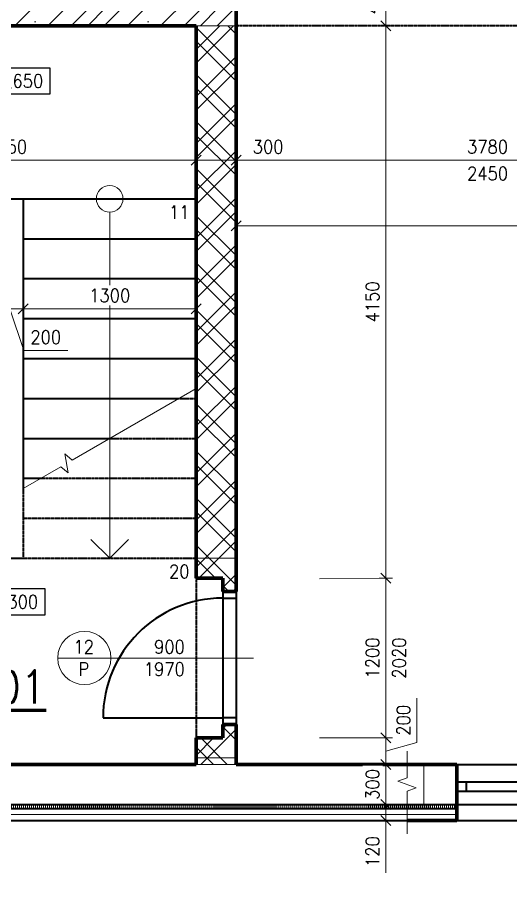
# Model space of a CAD drawing. Header units: millimetres. Extents: x 5932 to 41776, y 4339 to 21815.
# Drawn here: x 9524 to 13231, y 8905 to 15442 of the extents above; entities that cross this region are included whole.
import ezdxf

# ---------------------------------------------------------------- set-up
doc = ezdxf.new("R2010")
doc.units = ezdxf.units.MM
doc.header["$MEASUREMENT"] = 0
for name, pattern in [('ACAD_ISO02W100', [15, 12, -3]), ('ACAD_ISO03W100', [30, 12, -18]), ('ACAD_ISO10W100', [18, 12, -3, 0, -3]), ('ACAD_ISO12W100', [21, 12, -3, 0, -3, 0, -3])]:
    doc.linetypes.add(name, pattern=pattern)
for name, color, linetype, lineweight in [('0.18', 51, 'Continuous', 18), ('0.25', 255, 'Continuous', 25), ('0.35', 6, 'Continuous', 35), ('0.6', 10, 'Continuous', 60), ('0.7', 30, 'Continuous', 70), ('Hydroizolácia', 50, 'ACAD_ISO03W100', 50)]:
    doc.layers.add(name, color=color, linetype=linetype, lineweight=lineweight)
doc.styles.add('MyTextStyle', font='romans.shx', dxfattribs={"width": 0.9})
doc.linetypes.add('TEPELNAIZOLACIA', pattern='A,0.004,[1,tepelnaizolacia,S=1,R=360,X=0,Y=0],-400', length=400.004)
doc.dimstyles.new('Standard SK ext', dxfattribs={"dimtxt": 100, "dimasz": 75, "dimexe": 50, "dimexo": 0, "dimgap": 50, "dimtad": 1, "dimdec": 0, "dimrnd": 5, "dimzin": 0, "dimdsep": 46, "dimtxsty": 'MyTextStyle', "dimblk": 'OBLIQUE', "dimcen": 0, "dimclrd": 51, "dimclre": 51, "dimadec": 0, "dimazin": 0, "dimtfac": 1, "dimtdec": 0, "dimtofl": 0, "dimtmove": 0, "dimatfit": 2, "dimfxl": 500, "dimfxlon": 1, "dimtolj": 1, "dimtzin": 0, "dimlwd": 18, "dimlwe": 18, "dimarcsym": 0})
doc.dimstyles.new('Standard SK int', dxfattribs={"dimtxt": 100, "dimasz": 75, "dimexe": 50, "dimexo": 0, "dimgap": 50, "dimtad": 1, "dimdec": 0, "dimrnd": 5, "dimzin": 0, "dimtxsty": 'MyTextStyle', "dimblk": 'OBLIQUE', "dimcen": 0, "dimclrd": 51, "dimclre": 51, "dimadec": 0, "dimazin": 1, "dimtm": 1e-09, "dimtfac": 1, "dimtdec": 0, "dimtofl": 0, "dimtmove": 0, "dimatfit": 2, "dimfxl": 50, "dimfxlon": 1, "dimtfill": 1, "dimtfillclr": 250, "dimtolj": 1, "dimtzin": 0, "dimlwd": 18, "dimlwe": 18, "dimarcsym": 0})

# ---------------------------------------------------------------- blocks, each defined once
blk = doc.blocks.new('_Oblique')
at = {"color": 0, "linetype": 'ByBlock', "lineweight": -2}
blk.add_line((-0.5, -0.5), (0.5, 0.5), dxfattribs=at)
blk = doc.blocks.new('*D28')
at = {"layer": '0.25', "color": 51, "linetype": 'Continuous', "lineweight": 18, "transparency": 16777216}
for p, q in [((8017.8, 14419.1), (8017.8, 14319.1)), ((10867.8, 14419.1), (10867.8, 14319.1)), ((8017.8, 14369.1), (10867.8, 14369.1))]:
    blk.add_line(p, q, dxfattribs=at)
at = {"layer": 'Defpoints', "color": 0, "transparency": 16777216}
for p in [(8017.8, 15379.1), (10867.8, 15379.1), (10867.8, 14369.1)]:
    blk.add_point(p, dxfattribs=at)
at = {"layer": '0.25', "color": 51, "lineweight": 18, "transparency": 16777216, "xscale": 75, "yscale": 75, "zscale": 75, "rotation": 180}
blk.add_blockref('_Oblique', (8017.8, 14369.1), dxfattribs=at)
at = {"layer": '0.25', "color": 51, "lineweight": 18, "transparency": 16777216, "xscale": 75, "yscale": 75, "zscale": 75}
blk.add_blockref('_Oblique', (10867.8, 14369.1), dxfattribs=at)
at = {"layer": '0.25', "color": 0, "transparency": 16777216, "insert": (9442.8, 14469.1), "char_height": 100, "attachment_point": 5, "style": 'MyTextStyle', "bg_fill": 3, "box_fill_scale": 1.25, "bg_fill_color": 256, "bg_fill_true_color": 13158600, "bg_fill_transparency": 0}
blk.add_mtext('\\A1;2850', dxfattribs=at)
blk = doc.blocks.new('*D30')
at = {"layer": '0.25', "color": 51, "linetype": 'Continuous', "lineweight": 18, "transparency": 16777216}
for p, q in [((9367.8, 13303.4), (9367.8, 13203.4)), ((9567.8, 13303.4), (9567.8, 13203.4)), ((9367.8, 13253.4), (9567.8, 13253.4)), ((9467.8, 13253.4), (9571.4, 12940.2)), ((9571.4, 12940.2), (9902.9, 12940.2))]:
    blk.add_line(p, q, dxfattribs=at)
at = {"layer": 'Defpoints', "color": 0, "transparency": 16777216}
for p in [(9367.8, 14079.1), (9567.8, 14079.1), (9567.8, 13253.4)]:
    blk.add_point(p, dxfattribs=at)
at = {"layer": '0.25', "color": 51, "lineweight": 18, "transparency": 16777216, "xscale": 75, "yscale": 75, "zscale": 75, "rotation": 180}
blk.add_blockref('_Oblique', (9367.8, 13253.4), dxfattribs=at)
at = {"layer": '0.25', "color": 51, "lineweight": 18, "transparency": 16777216, "xscale": 75, "yscale": 75, "zscale": 75}
blk.add_blockref('_Oblique', (9567.8, 13253.4), dxfattribs=at)
at = {"layer": '0.25', "color": 0, "transparency": 16777216, "insert": (9737.1, 13040.2), "char_height": 100, "attachment_point": 5, "style": 'MyTextStyle', "bg_fill": 3, "box_fill_scale": 1.25, "bg_fill_color": 256, "bg_fill_true_color": 13158600, "bg_fill_transparency": 0}
blk.add_mtext('\\A1;200', dxfattribs=at)
blk = doc.blocks.new('*D31')
at = {"layer": '0.25', "color": 51, "linetype": 'Continuous', "lineweight": 18, "transparency": 16777216}
for p, q in [((9567.8, 13303.4), (9567.8, 13203.4)), ((10867.8, 13303.4), (10867.8, 13203.4)), ((9567.8, 13253.4), (10867.8, 13253.4))]:
    blk.add_line(p, q, dxfattribs=at)
at = {"layer": 'Defpoints', "color": 0, "transparency": 16777216}
for p in [(9567.8, 14079.1), (10867.8, 14079.1), (10867.8, 13253.4)]:
    blk.add_point(p, dxfattribs=at)
at = {"layer": '0.25', "color": 51, "lineweight": 18, "transparency": 16777216, "xscale": 75, "yscale": 75, "zscale": 75, "rotation": 180}
blk.add_blockref('_Oblique', (9567.8, 13253.4), dxfattribs=at)
at = {"layer": '0.25', "color": 51, "lineweight": 18, "transparency": 16777216, "xscale": 75, "yscale": 75, "zscale": 75}
blk.add_blockref('_Oblique', (10867.8, 13253.4), dxfattribs=at)
at = {"layer": '0.25', "color": 0, "transparency": 16777216, "insert": (10217.8, 13353.4), "char_height": 100, "attachment_point": 5, "style": 'MyTextStyle', "bg_fill": 3, "box_fill_scale": 1.25, "bg_fill_color": 256, "bg_fill_true_color": 13158600, "bg_fill_transparency": 0}
blk.add_mtext('\\A1;1300', dxfattribs=at)
blk = doc.blocks.new('*D54')
at = {"layer": '0.25', "color": 51, "linetype": 'Continuous', "lineweight": 18, "transparency": 16777216}
for p, q in [((10867.8, 14319.1), (10867.8, 14419.1)), ((11167.8, 14319.1), (11167.8, 14419.1)), ((10867.8, 14369.1), (11167.8, 14369.1)), ((11167.8, 14369.1), (11574.2, 14369.1))]:
    blk.add_line(p, q, dxfattribs=at)
at = {"layer": 'Defpoints', "color": 0, "linetype": 'Continuous', "transparency": 16777216}
for p in [(11167.8, 14369.1), (10867.8, 9829.1), (11167.8, 9829.1)]:
    blk.add_point(p, dxfattribs=at)
at = {"layer": '0.25', "color": 51, "linetype": 'Continuous', "lineweight": 18, "transparency": 16777216, "xscale": 75, "yscale": 75, "zscale": 75, "rotation": 180}
blk.add_blockref('_Oblique', (10867.8, 14369.1), dxfattribs=at)
at = {"layer": '0.25', "color": 51, "linetype": 'Continuous', "lineweight": 18, "transparency": 16777216, "xscale": 75, "yscale": 75, "zscale": 75}
blk.add_blockref('_Oblique', (11167.8, 14369.1), dxfattribs=at)
at = {"layer": '0.25', "color": 0, "linetype": 'Continuous', "transparency": 16777216, "insert": (11408.5, 14469.1), "char_height": 100, "attachment_point": 5, "style": 'MyTextStyle', "bg_fill": 3, "box_fill_scale": 1.25, "bg_fill_color": 256, "bg_fill_true_color": 13158600, "bg_fill_transparency": 0}
blk.add_mtext('\\A1;300', dxfattribs=at)
blk = doc.blocks.new('*D60')
at = {"layer": '0.25', "color": 51, "linetype": 'Continuous', "lineweight": 18, "transparency": 16777216}
for p, q in [((12525.2, 9995.5), (12525.2, 10326.9)), ((12243.6, 10029.1), (12343.6, 10029.1)), ((12293.6, 10029.1), (12293.6, 9829.1)), ((12293.6, 9929.1), (12525.2, 9995.5)), ((12243.6, 9829.1), (12343.6, 9829.1))]:
    blk.add_line(p, q, dxfattribs=at)
at = {"layer": 'Defpoints', "color": 0, "linetype": 'Continuous', "transparency": 16777216}
for p in [(10867.8, 10029.1), (11167.8, 9829.1), (12293.6, 9829.1)]:
    blk.add_point(p, dxfattribs=at)
at = {"layer": '0.25', "color": 51, "linetype": 'Continuous', "lineweight": 18, "transparency": 16777216, "xscale": 75, "yscale": 75, "zscale": 75, "rotation": 270}
blk.add_blockref('_Oblique', (12293.6, 9829.1), dxfattribs=at)
at = {"layer": '0.25', "color": 0, "linetype": 'Continuous', "transparency": 16777216, "insert": (12425.2, 10161.2), "char_height": 100, "attachment_point": 5, "rotation": 90, "style": 'MyTextStyle', "bg_fill": 3, "box_fill_scale": 1.25, "bg_fill_color": 256, "bg_fill_true_color": 13158600, "bg_fill_transparency": 0}
blk.add_mtext('\\A1;200', dxfattribs=at)
at = {"layer": '0.25', "color": 51, "linetype": 'Continuous', "lineweight": 18, "transparency": 16777216, "xscale": 75, "yscale": 75, "zscale": 75, "rotation": 90}
blk.add_blockref('_Oblique', (12293.6, 10029.1), dxfattribs=at)
blk = doc.blocks.new('*D61')
at = {"layer": '0.25', "color": 51, "linetype": 'Continuous', "lineweight": 18, "transparency": 16777216}
for p, q in [((12243.6, 9829.1), (12343.6, 9829.1)), ((12293.6, 9829.1), (12293.6, 9529.1)), ((12343.6, 9529.1), (12243.6, 9529.1))]:
    blk.add_line(p, q, dxfattribs=at)
at = {"layer": 'Defpoints', "color": 0, "linetype": 'Continuous', "transparency": 16777216}
for p in [(11167.8, 9829.1), (12827.8, 9529.1)]:
    blk.add_point(p, dxfattribs=at)
at = {"layer": '0.25', "color": 0, "linetype": 'Continuous', "transparency": 16777216, "insert": (12193.6, 9679.1), "char_height": 100, "attachment_point": 5, "rotation": 90, "style": 'MyTextStyle', "bg_fill": 3, "box_fill_scale": 1.25, "bg_fill_color": 256, "bg_fill_true_color": 13158600, "bg_fill_transparency": 0}
blk.add_mtext('\\A1;300', dxfattribs=at)
at = {"layer": 'Defpoints', "color": 0, "linetype": 'Continuous', "transparency": 16777216}
blk.add_point((12293.6, 9529.1), dxfattribs=at)
at = {"layer": '0.25', "color": 51, "linetype": 'Continuous', "lineweight": 18, "transparency": 16777216, "xscale": 75, "yscale": 75, "zscale": 75}
for p, rotation in [((12293.6, 9829.1), 90), ((12293.6, 9529.1), 270)]:
    blk.add_blockref('_Oblique', p, dxfattribs=dict(at, rotation=rotation))
blk = doc.blocks.new('*D62')
at = {"layer": '0.25', "color": 51, "linetype": 'Continuous', "lineweight": 18, "transparency": 16777216}
for p, q in [((12343.6, 9529.1), (12243.6, 9529.1)), ((12293.6, 9529.1), (12293.6, 9409.1)), ((12343.6, 9409.1), (12243.6, 9409.1)), ((12293.6, 9409.1), (12293.6, 9015.5))]:
    blk.add_line(p, q, dxfattribs=at)
at = {"layer": 'Defpoints', "color": 0, "linetype": 'Continuous', "transparency": 16777216}
for p in [(12827.8, 9529.1), (12293.6, 9409.1), (12452.8, 9409.1)]:
    blk.add_point(p, dxfattribs=at)
at = {"layer": '0.25', "color": 51, "linetype": 'Continuous', "lineweight": 18, "transparency": 16777216, "xscale": 75, "yscale": 75, "zscale": 75}
for p, rotation in [((12293.6, 9529.1), 90), ((12293.6, 9409.1), 270)]:
    blk.add_blockref('_Oblique', p, dxfattribs=dict(at, rotation=rotation))
at = {"layer": '0.25', "color": 0, "linetype": 'Continuous', "transparency": 16777216, "insert": (12193.6, 9174.8), "char_height": 100, "attachment_point": 5, "rotation": 90, "style": 'MyTextStyle', "bg_fill": 3, "box_fill_scale": 1.25, "bg_fill_color": 256, "bg_fill_true_color": 13158600, "bg_fill_transparency": 0}
blk.add_mtext('\\A1;120', dxfattribs=at)
blk = doc.blocks.new('*D65')
at = {"layer": '0.25', "color": 51, "linetype": 'Continuous', "lineweight": 18, "transparency": 16777216}
for p, q in [((12293.6, 15779.1), (12343.6, 15779.1)), ((12293.6, 15779.1), (12293.6, 15379.1)), ((12243.6, 15379.1), (12343.6, 15379.1))]:
    blk.add_line(p, q, dxfattribs=at)
at = {"layer": 'Defpoints', "color": 0, "linetype": 'Continuous', "transparency": 16777216}
for p in [(12293.6, 15779.1), (11167.8, 15379.1), (12293.6, 15379.1)]:
    blk.add_point(p, dxfattribs=at)
at = {"layer": '0.25', "color": 51, "linetype": 'Continuous', "lineweight": 18, "transparency": 16777216, "xscale": 75, "yscale": 75, "zscale": 75}
for p, rotation in [((12293.6, 15779.1), 90), ((12293.6, 15379.1), 270)]:
    blk.add_blockref('_Oblique', p, dxfattribs=dict(at, rotation=rotation))
at = {"layer": '0.25', "color": 0, "linetype": 'Continuous', "transparency": 16777216, "insert": (12193.6, 15579.1), "char_height": 100, "attachment_point": 5, "rotation": 90, "style": 'MyTextStyle', "bg_fill": 3, "box_fill_scale": 1.25, "bg_fill_color": 256, "bg_fill_true_color": 13158600, "bg_fill_transparency": 0}
blk.add_mtext('\\A1;400', dxfattribs=at)
blk = doc.blocks.new('*D66')
at = {"layer": '0.25', "color": 51, "linetype": 'Continuous', "lineweight": 18, "transparency": 16777216}
for p, q in [((12243.6, 15379.1), (12343.6, 15379.1)), ((12293.6, 15379.1), (12293.6, 11229.1)), ((12243.6, 11229.1), (12343.6, 11229.1))]:
    blk.add_line(p, q, dxfattribs=at)
at = {"layer": 'Defpoints', "color": 0, "linetype": 'Continuous', "transparency": 16777216}
for p in [(11167.8, 15379.1), (10867.8, 11229.1), (12293.6, 11229.1)]:
    blk.add_point(p, dxfattribs=at)
at = {"layer": '0.25', "color": 51, "linetype": 'Continuous', "lineweight": 18, "transparency": 16777216, "xscale": 75, "yscale": 75, "zscale": 75}
for p, rotation in [((12293.6, 15379.1), 90), ((12293.6, 11229.1), 270)]:
    blk.add_blockref('_Oblique', p, dxfattribs=dict(at, rotation=rotation))
at = {"layer": '0.25', "color": 0, "linetype": 'Continuous', "transparency": 16777216, "insert": (12193.6, 13304.1), "char_height": 100, "attachment_point": 5, "rotation": 90, "style": 'MyTextStyle', "bg_fill": 3, "box_fill_scale": 1.25, "bg_fill_color": 256, "bg_fill_true_color": 13158600, "bg_fill_transparency": 0}
blk.add_mtext('\\A1;4150', dxfattribs=at)
blk = doc.blocks.new('*D67')
at = {"layer": '0.25', "color": 51, "linetype": 'Continuous', "lineweight": 18, "transparency": 16777216}
for p, q in [((12243.6, 11229.1), (12343.6, 11229.1)), ((12293.6, 11229.1), (12293.6, 10029.1)), ((12243.6, 10029.1), (12343.6, 10029.1))]:
    blk.add_line(p, q, dxfattribs=at)
at = {"layer": 'Defpoints', "color": 0, "linetype": 'Continuous', "transparency": 16777216}
for p in [(10867.8, 11229.1), (10867.8, 10029.1), (12293.6, 10029.1)]:
    blk.add_point(p, dxfattribs=at)
at = {"layer": '0.25', "color": 51, "linetype": 'Continuous', "lineweight": 18, "transparency": 16777216, "xscale": 75, "yscale": 75, "zscale": 75}
for p, rotation in [((12293.6, 11229.1), 90), ((12293.6, 10029.1), 270)]:
    blk.add_blockref('_Oblique', p, dxfattribs=dict(at, rotation=rotation))
at = {"layer": '0.25', "color": 0, "linetype": 'Continuous', "transparency": 16777216, "char_height": 100, "attachment_point": 5, "rotation": 90, "style": 'MyTextStyle', "bg_fill": 3, "box_fill_scale": 1.25, "bg_fill_color": 256, "bg_fill_true_color": 13158600, "bg_fill_transparency": 0}
for s, insert in [('\\A1;1200', (12193.6, 10629.1)), ('\\A1;2020', (12393.6, 10629.1))]:
    blk.add_mtext(s, dxfattribs=dict(at, insert=insert))
blk = doc.blocks.new('*D71')
at = {"layer": '0.25', "color": 51, "linetype": 'Continuous', "lineweight": 18, "transparency": 16777216}
for p, q in [((11167.8, 14319.1), (11167.8, 14419.1)), ((14947.8, 14419.1), (14947.8, 14319.1)), ((14947.8, 14369.1), (11167.8, 14369.1))]:
    blk.add_line(p, q, dxfattribs=at)
at = {"layer": 'Defpoints', "color": 0, "linetype": 'Continuous', "transparency": 16777216}
for p in [(14947.8, 15379.1), (11167.8, 14369.1), (11167.8, 9829.1)]:
    blk.add_point(p, dxfattribs=at)
at = {"layer": '0.25', "color": 51, "linetype": 'Continuous', "lineweight": 18, "transparency": 16777216, "xscale": 75, "yscale": 75, "zscale": 75, "rotation": 180}
blk.add_blockref('_Oblique', (11167.8, 14369.1), dxfattribs=at)
at = {"layer": '0.25', "color": 51, "linetype": 'Continuous', "lineweight": 18, "transparency": 16777216, "xscale": 75, "yscale": 75, "zscale": 75}
blk.add_blockref('_Oblique', (14947.8, 14369.1), dxfattribs=at)
at = {"layer": '0.25', "color": 0, "linetype": 'Continuous', "transparency": 16777216, "char_height": 100, "attachment_point": 5, "style": 'MyTextStyle', "bg_fill": 3, "box_fill_scale": 1.25, "bg_fill_color": 256, "bg_fill_true_color": 13158600, "bg_fill_transparency": 0}
for s, insert in [('\\A1;3780', (13057.8, 14469.1)), ('\\A1;2450', (13057.8, 14269.1))]:
    blk.add_mtext(s, dxfattribs=dict(at, insert=insert))
blk = doc.blocks.new('*D74')
at = {"layer": '0.25', "color": 51, "linetype": 'Continuous', "lineweight": 18, "transparency": 16777216}
for p, q in [((11167.8, 13926.7), (11167.8, 13826.7)), ((19377.8, 13926.7), (19377.8, 13826.7)), ((11167.8, 13876.7), (19377.8, 13876.7))]:
    blk.add_line(p, q, dxfattribs=at)
at = {"layer": 'Defpoints', "color": 0, "linetype": 'Continuous', "transparency": 16777216}
for p in [(11167.8, 15379.1), (19377.8, 15379.1), (19377.8, 13876.7)]:
    blk.add_point(p, dxfattribs=at)
at = {"layer": '0.25', "color": 51, "linetype": 'Continuous', "lineweight": 18, "transparency": 16777216, "xscale": 75, "yscale": 75, "zscale": 75, "rotation": 180}
blk.add_blockref('_Oblique', (11167.8, 13876.7), dxfattribs=at)
at = {"layer": '0.25', "color": 51, "linetype": 'Continuous', "lineweight": 18, "transparency": 16777216, "xscale": 75, "yscale": 75, "zscale": 75}
blk.add_blockref('_Oblique', (19377.8, 13876.7), dxfattribs=at)
at = {"layer": '0.25', "color": 0, "linetype": 'Continuous', "transparency": 16777216, "insert": (15272.8, 13976.7), "char_height": 100, "attachment_point": 5, "style": 'MyTextStyle', "bg_fill": 3, "box_fill_scale": 1.25, "bg_fill_color": 256, "bg_fill_true_color": 13158600, "bg_fill_transparency": 0}
blk.add_mtext('\\A1;8210', dxfattribs=at)
blk = doc.blocks.new('*D84')
at = {"layer": '0.25', "color": 51, "linetype": 'Continuous', "lineweight": 18, "transparency": 16777216}
for p, q in [((7597.8, 5889.1), (7597.8, 5339.1)), ((12827.8, 5889.1), (12827.8, 5339.1)), ((12827.8, 5389.1), (7597.8, 5389.1))]:
    blk.add_line(p, q, dxfattribs=at)
at = {"layer": 'Defpoints', "color": 0, "linetype": 'Continuous', "transparency": 16777216}
for p in [(12827.8, 9529.1), (7597.8, 6139.1), (7597.8, 5389.1)]:
    blk.add_point(p, dxfattribs=at)
at = {"layer": '0.25', "color": 51, "linetype": 'Continuous', "lineweight": 18, "transparency": 16777216, "xscale": 75, "yscale": 75, "zscale": 75, "rotation": 180}
blk.add_blockref('_Oblique', (7597.8, 5389.1), dxfattribs=at)
at = {"layer": '0.25', "color": 51, "linetype": 'Continuous', "lineweight": 18, "transparency": 16777216, "xscale": 75, "yscale": 75, "zscale": 75}
blk.add_blockref('_Oblique', (12827.8, 5389.1), dxfattribs=at)
at = {"layer": '0.25', "color": 0, "linetype": 'Continuous', "transparency": 16777216, "insert": (10212.8, 5489.1), "char_height": 100, "attachment_point": 5, "style": 'MyTextStyle'}
blk.add_mtext('\\A1;5230', dxfattribs=at)
blk = doc.blocks.new('*D85')
at = {"layer": '0.25', "color": 51, "linetype": 'Continuous', "lineweight": 18, "transparency": 16777216}
for p, q in [((12827.8, 5889.1), (12827.8, 5339.1)), ((14327.8, 5889.1), (14327.8, 5339.1)), ((12827.8, 5389.1), (14327.8, 5389.1))]:
    blk.add_line(p, q, dxfattribs=at)
at = {"layer": 'Defpoints', "color": 0, "linetype": 'Continuous', "transparency": 16777216}
for p in [(12827.8, 9529.1), (14327.8, 9529.1), (14327.8, 5389.1)]:
    blk.add_point(p, dxfattribs=at)
at = {"layer": '0.25', "color": 51, "linetype": 'Continuous', "lineweight": 18, "transparency": 16777216, "xscale": 75, "yscale": 75, "zscale": 75, "rotation": 180}
blk.add_blockref('_Oblique', (12827.8, 5389.1), dxfattribs=at)
at = {"layer": '0.25', "color": 51, "linetype": 'Continuous', "lineweight": 18, "transparency": 16777216, "xscale": 75, "yscale": 75, "zscale": 75}
blk.add_blockref('_Oblique', (14327.8, 5389.1), dxfattribs=at)
at = {"layer": '0.25', "color": 0, "linetype": 'Continuous', "transparency": 16777216, "char_height": 100, "attachment_point": 5, "style": 'MyTextStyle'}
for s, insert in [('\\A1;1500', (13577.8, 5489.1)), ('\\A1;500(2100)', (13577.8, 5262.9))]:
    blk.add_mtext(s, dxfattribs=dict(at, insert=insert))
blk = doc.blocks.new('*D91')
at = {"layer": '0.25', "color": 51, "linetype": 'Continuous', "lineweight": 18, "transparency": 16777216}
for p, q in [((10117.8, 5389.1), (10117.8, 4839.1)), ((19797.8, 5389.1), (19797.8, 4839.1)), ((10117.8, 4889.1), (19797.8, 4889.1))]:
    blk.add_line(p, q, dxfattribs=at)
at = {"layer": 'Defpoints', "color": 0, "linetype": 'Continuous', "transparency": 16777216}
for p in [(19797.8, 9409.1), (10117.8, 6139.1), (19797.8, 4889.1)]:
    blk.add_point(p, dxfattribs=at)
at = {"layer": '0.25', "color": 51, "linetype": 'Continuous', "lineweight": 18, "transparency": 16777216, "xscale": 75, "yscale": 75, "zscale": 75, "rotation": 180}
blk.add_blockref('_Oblique', (10117.8, 4889.1), dxfattribs=at)
at = {"layer": '0.25', "color": 51, "linetype": 'Continuous', "lineweight": 18, "transparency": 16777216, "xscale": 75, "yscale": 75, "zscale": 75}
blk.add_blockref('_Oblique', (19797.8, 4889.1), dxfattribs=at)
at = {"layer": '0.25', "color": 0, "linetype": 'Continuous', "transparency": 16777216, "insert": (14957.8, 4989.1), "char_height": 100, "attachment_point": 5, "style": 'MyTextStyle'}
blk.add_mtext('\\A1;9680', dxfattribs=at)
blk = doc.blocks.new('*D94')
at = {"layer": '0.25', "color": 51, "linetype": 'Continuous', "lineweight": 18, "transparency": 16777216}
for p, q in [((9317.8, 9409.1), (9417.8, 9409.1)), ((9367.8, 6429.1), (9367.8, 9409.1)), ((9417.8, 6429.1), (9317.8, 6429.1))]:
    blk.add_line(p, q, dxfattribs=at)
at = {"layer": 'Defpoints', "color": 0, "linetype": 'Continuous', "transparency": 16777216}
for p in [(7597.8, 9409.1), (9367.8, 9409.1), (10117.8, 6429.1)]:
    blk.add_point(p, dxfattribs=at)
at = {"layer": '0.25', "color": 51, "linetype": 'Continuous', "lineweight": 18, "transparency": 16777216, "xscale": 75, "yscale": 75, "zscale": 75}
for p, rotation in [((9367.8, 9409.1), 90), ((9367.8, 6429.1), 270)]:
    blk.add_blockref('_Oblique', p, dxfattribs=dict(at, rotation=rotation))
at = {"layer": '0.25', "color": 0, "linetype": 'Continuous', "transparency": 16777216, "insert": (9267.8, 7919.1), "char_height": 100, "attachment_point": 5, "rotation": 90, "style": 'MyTextStyle', "bg_fill": 3, "box_fill_scale": 1.25, "bg_fill_color": 256, "bg_fill_true_color": 13158600, "bg_fill_transparency": 0}
blk.add_mtext('\\A1;2980', dxfattribs=at)

msp = doc.modelspace()

# ---------------------------------------------------------------- hatches: boundary and pattern name
at = {"layer": '0.18', "ltscale": 2}
h = msp.add_hatch(dxfattribs=at)
h.set_pattern_fill('BETONSVYSTUZOU', color=256, scale=300, pattern_type=2)
h.set_pattern_definition([(45, (341.8, 28.84), (0, 424.264), []), (45, (641.8, 28.84), (212.132, 636.396), [300, -150, 0, -150]), (45, (941.8, 28.84), (0, 424.264), [])])
h.paths.add_polyline_path([(11167.8, 15779.1), (11017.8, 15779.1), (8017.8, 15779.1), (8017.8, 15379.1), (10867.8, 15379.1), (11167.8, 15379.1)])
at = {"layer": '0.18'}
h = msp.add_hatch(dxfattribs=at)
h.set_pattern_fill('MURIVOVYSOKAPEVNOST', color=256, scale=250, pattern_type=2)
h.set_pattern_definition([(45, (41.8, 28.84), (0, 353.5534), []), (45, (291.8, 28.84), (0, 353.5534), []), (135, (41.8, 28.84), (-353.5534, 3e-14), []), (135, (291.8, 28.84), (-353.5534, 3e-14), [])])
h.paths.add_polyline_path([(11167.8, 15379.1), (10867.8, 15379.1), (10867.8, 11379.1), (11167.8, 11379.1)])
h.paths.add_polyline_path([(11167.8, 11379.1), (10867.8, 11379.1), (10867.8, 11229.1), (11067.8, 11229.1), (11067.8, 11129.1), (11167.8, 11129.1)])
h.paths.add_polyline_path([(11167.8, 10129.1), (11067.8, 10129.1), (11067.8, 10029.1), (10867.8, 10029.1), (10867.8, 9879.1), (11167.8, 9879.1)])
h.paths.add_polyline_path([(11167.8, 9879.1), (10867.8, 9879.1), (10867.8, 9829.1), (11167.8, 9829.1)])

# ---------------------------------------------------------------- linework, layer by layer
for p, q in [((10217.8, 13979.1), (10217.8, 11379.1)), ((10217.8, 11379.1), (10076.4, 11520.5)), ((10217.8, 11379.1), (10359.2, 11520.5)), ((10227.6, 10629.1), (9827.6, 10629.1)), ((11298.2, 10629.1), (10227.6, 10629.1))]:
    msp.add_line(p, q, dxfattribs=at)
at = {"layer": '0.18', "linetype": 'ACAD_ISO12W100', "ltscale": 0.25}
for p, q in [((11167.8, 11379.1), (10867.8, 11379.1)), ((11167.8, 9879.1), (10867.8, 9879.1)), ((12577.8, 9829.1), (12577.8, 9529.1))]:
    msp.add_line(p, q, dxfattribs=at)
at = {"layer": '0.18', "linetype": 'Continuous'}
msp.add_line((11167.8, 9829.1), (10867.8, 9829.1), dxfattribs=at)
at = {"layer": '0.18', "linetype": 'TEPELNAIZOLACIA', "ltscale": 0.003333}
msp.add_line((7597.8, 9454.1), (12827.8, 9454.1), dxfattribs=at)
at = {"layer": '0.18', "linetype": 'Continuous'}
for points in [[(9567.8, 11903.8), (9849.5, 12066.5), (9905.5, 12019.5), (9880.1, 12163.5), (9936.1, 12116.5), (10867.8, 12654.4)], [(12452.8, 9929.1), (12452.8, 9729.1), (12384.1, 9704.1), (12521.5, 9654.1), (12452.8, 9629.1), (12452.8, 9309.1)]]:
    msp.add_lwpolyline(points, dxfattribs=at)
at = {"layer": '0.18'}
for centre, radius in [((10217.8, 14079.1), 100), ((10027.6, 10629.1), 200)]:
    msp.add_circle(centre, radius, dxfattribs=at)
at = {"layer": '0.35', "linetype": 'ACAD_ISO10W100', "ltscale": 0.5}
for p, q in [((14947.8, 15379.1), (11167.8, 15379.1)), ((10737.4, 12579.1), (10867.8, 12579.1)), ((10217.8, 12279.1), (10867.8, 12279.1)), ((9698.2, 11979.1), (10867.8, 11979.1)), ((9567.8, 11903.8), (9567.8, 11379.1)), ((9567.8, 11679.1), (10867.8, 11679.1)), ((9567.8, 11379.1), (10867.8, 11379.1)), ((10867.8, 11229.1), (10867.8, 10029.1))]:
    msp.add_line(p, q, dxfattribs=at)
at = {"layer": '0.35'}
for p, q in [((8067.8, 14079.1), (10867.8, 14079.1)), ((9567.8, 14079.1), (9567.8, 11903.8)), ((9567.8, 13779.1), (10867.8, 13779.1)), ((9567.8, 13479.1), (10867.8, 13479.1)), ((9567.8, 13179.1), (10867.8, 13179.1)), ((9567.8, 12879.1), (10867.8, 12879.1)), ((9567.8, 12579.1), (10737.4, 12579.1)), ((9567.8, 12279.1), (10217.8, 12279.1)), ((9567.8, 11979.1), (9698.2, 11979.1)), ((8067.8, 11379.1), (9567.8, 11379.1)), ((11067.8, 11129.1), (11067.8, 10129.1)), ((11167.8, 11129.1), (11167.8, 10129.1)), ((11067.8, 11079.1), (11167.8, 11079.1)), ((10167.8, 10179.1), (11067.8, 10179.1)), ((11167.8, 10179.1), (11067.8, 10179.1)), ((7597.8, 9409.1), (12452.8, 9409.1))]:
    msp.add_line(p, q, dxfattribs=at)
at = {"layer": '0.35', "linetype": 'Continuous'}
for p, q in [((12827.8, 9829.1), (14327.8, 9829.1)), ((12827.8, 9699.1), (14327.8, 9699.1)), ((12897.8, 9699.1), (12897.8, 9629.1)), ((12827.8, 9629.1), (14327.8, 9629.1))]:
    msp.add_line(p, q, dxfattribs=at)
at = {"layer": '0.35', "linetype": 'ACAD_ISO02W100', "ltscale": 0.5}
msp.add_line((12827.8, 9529.1), (14327.8, 9529.1), dxfattribs=at)
at = {"layer": '0.35'}
for points in [[(7687.8, 10129.1), (7687.8, 9499.1), (12827.8, 9499.1)], [(7717.8, 10129.1), (7717.8, 9529.1), (12827.8, 9529.1)]]:
    msp.add_lwpolyline(points, dxfattribs=at)
msp.add_arc((11067.8, 10179.1), 900, 90, 180, dxfattribs=at)
at = {"layer": '0.7'}
for p, q in [((11167.8, 15779.1), (11167.8, 11129.1)), ((8017.8, 15379.1), (10867.8, 15379.1)), ((10867.8, 15379.1), (10867.8, 11229.1)), ((11067.8, 11229.1), (10867.8, 11229.1)), ((11067.8, 11129.1), (11067.8, 11229.1)), ((11167.8, 11129.1), (11067.8, 11129.1)), ((11167.8, 10129.1), (11067.8, 10129.1)), ((11067.8, 10129.1), (11067.8, 10029.1)), ((11167.8, 10129.1), (11167.8, 9829.1)), ((10867.8, 10029.1), (11067.8, 10029.1)), ((10867.8, 10029.1), (10867.8, 9829.1)), ((8017.8, 9829.1), (10867.8, 9829.1)), ((11167.8, 9829.1), (12827.8, 9829.1))]:
    msp.add_line(p, q, dxfattribs=at)
at = {"layer": '0.7', "linetype": 'Continuous'}
for p, q in [((12827.8, 9829.1), (12827.8, 9409.1)), ((12827.8, 9409.1), (12452.8, 9409.1))]:
    msp.add_line(p, q, dxfattribs=at)
at = {"layer": 'Hydroizolácia', "ltscale": 0.5}
msp.add_line((12827.8, 9514.1), (7702.8, 9514.1), dxfattribs=at)

# ---------------------------------------------------------------- texts
at = {"layer": '0.25', "linetype": 'Continuous', "insert": (10817.8, 11329.1), "char_height": 100, "attachment_point": 3, "style": 'MyTextStyle'}
msp.add_mtext_dynamic_manual_height_columns('{\\Fromans|c238;20}', width=100, gutter_width=500, heights=[0], dxfattribs=at)
at = {"layer": '0.25', "insert": (9456.3, 11036.9), "char_height": 100, "attachment_point": 5, "style": 'MyTextStyle', "bg_fill": 16, "box_fill_scale": 1.5, "bg_fill_color": 256, "bg_fill_transparency": 0}
msp.add_mtext('{\\Fromans|c238;-3,300}', dxfattribs=at)
at = {"layer": '0.25', "char_height": 100, "style": 'MyTextStyle'}
for s, width, insert, attachment_point in [('{\\Fromans|c238;12\\PP}', 109.337, (10022.9, 10629.1), 5), ('{\\Fromans|c238;900\\P1970}', 313.65, (10782.4, 10629.1), 6)]:
    msp.add_mtext_dynamic_manual_height_columns(s, width=width, gutter_width=500, heights=[0], dxfattribs=dict(at, insert=insert, attachment_point=attachment_point))
at = {"layer": '0.6', "insert": (9451.3, 10286.4), "char_height": 250, "attachment_point": 8, "style": 'MyTextStyle'}
msp.add_mtext('{\\Fromans|c238;\\L001}', dxfattribs=at)

# ---------------------------------------------------------------- next in the draw order: dimensions: what is measured, and where the dimension line sits
at = {"layer": '0.25', "linetype": 'Continuous'}
dim = msp.add_linear_dim(base=(12293.6, 15379.1), p1=(12293.6, 15779.1), p2=(11167.8, 15379.1), angle=90, dimstyle='Standard SK int', override={"dimtmove": 1}, dxfattribs=at)
dim.commit()
dim.dimension.update_dxf_attribs({"geometry": '*D65', "text_midpoint": (12193.6, 15579.1)})
at = {"layer": '0.25'}
dim = msp.add_linear_dim(base=(10867.8, 14369.1), p1=(8017.8, 15379.1), p2=(10867.8, 15379.1), dimstyle='Standard SK int', override={"dimtmove": 1}, dxfattribs=at)
dim.commit()
dim.dimension.update_dxf_attribs({"geometry": '*D28', "text_midpoint": (9442.8, 14469.1)})
dim = msp.add_linear_dim(base=(9567.8, 13253.4), p1=(9367.8, 14079.1), p2=(9567.8, 14079.1), dimstyle='Standard SK int', override={"dimtmove": 1}, dxfattribs=at)
dim.commit()
dim.dimension.update_dxf_attribs({"geometry": '*D30', "text_midpoint": (9621.4, 12940.2), "dimtype": 160})

# ---------------------------------------------------------------- next in the draw order: texts
at = {"layer": '0.25', "insert": (9494.5, 14948.7), "char_height": 100, "attachment_point": 5, "style": 'MyTextStyle', "bg_fill": 16, "box_fill_scale": 1.5, "bg_fill_color": 256, "bg_fill_transparency": 0}
msp.add_mtext('{\\Fromans|c238;-1,650}', dxfattribs=at)

# ---------------------------------------------------------------- next in the draw order: dimensions: what is measured, and where the dimension line sits
at = {"layer": '0.25'}
dim = msp.add_linear_dim(base=(10867.8, 13253.4), p1=(9567.8, 14079.1), p2=(10867.8, 14079.1), dimstyle='Standard SK int', override={"dimtmove": 1}, dxfattribs=at)
dim.commit()
dim.dimension.update_dxf_attribs({"geometry": '*D31', "text_midpoint": (10217.8, 13353.4)})

# ---------------------------------------------------------------- next in the draw order: texts
at = {"layer": '0.25', "linetype": 'Continuous', "insert": (10817.8, 14029.1), "char_height": 100, "attachment_point": 3, "style": 'MyTextStyle'}
msp.add_mtext_dynamic_manual_height_columns('{\\Fromans|c238;11}', width=100, gutter_width=500, heights=[0], dxfattribs=at)

# ---------------------------------------------------------------- next in the draw order: dimensions: what is measured, and where the dimension line sits
at = {"layer": '0.25', "linetype": 'Continuous'}
dim = msp.add_linear_dim(base=(11167.8, 14369.1), p1=(10867.8, 9829.1), p2=(11167.8, 9829.1), dimstyle='Standard SK int', dxfattribs=at)
dim.commit()
dim.dimension.update_dxf_attribs({"geometry": '*D54', "text_midpoint": (11408.5, 14469.1)})

# ---------------------------------------------------------------- next in the draw order: dimensions: what is measured, and where the dimension line sits
dim = msp.add_linear_dim(base=(12293.6, 11229.1), p1=(11167.8, 15379.1), p2=(10867.8, 11229.1), angle=90, dimstyle='Standard SK int', override={"dimtmove": 1}, dxfattribs=at)
dim.commit()
dim.dimension.update_dxf_attribs({"geometry": '*D66', "text_midpoint": (12193.6, 13304.1)})
dim = msp.add_linear_dim(base=(12293.6, 9829.1), p1=(10867.8, 10029.1), p2=(11167.8, 9829.1), angle=90, dimstyle='Standard SK int', override={"dimtmove": 1}, dxfattribs=at)
dim.commit()
dim.dimension.update_dxf_attribs({"geometry": '*D60', "text_midpoint": (12525.2, 10045.5), "dimtype": 160})

# ---------------------------------------------------------------- next in the draw order: dimensions: what is measured, and where the dimension line sits
dim = msp.add_linear_dim(base=(12293.6, 10029.1), p1=(10867.8, 11229.1), p2=(10867.8, 10029.1), angle=90, text='<>\\X2020', dimstyle='Standard SK int', override={"dimtmove": 1}, dxfattribs=at)
dim.commit()
dim.dimension.update_dxf_attribs({"geometry": '*D67', "text_midpoint": (12293.6, 10629.1)})
dim = msp.add_linear_dim(base=(12293.6, 9529.1), p1=(11167.8, 9829.1), p2=(12827.8, 9529.1), angle=90, dimstyle='Standard SK int', override={"dimtmove": 1}, dxfattribs=at)
dim.commit()
dim.dimension.update_dxf_attribs({"geometry": '*D61', "text_midpoint": (12293.6, 9679.1), "dimtype": 160})

# ---------------------------------------------------------------- next in the draw order: linework, layer by layer
at = {"layer": '0.18', "linetype": 'Continuous'}
for p, q in [((12293.6, 11229.1), (11793.6, 11224.9)), ((12293.6, 10029.1), (11793.6, 10029.1))]:
    msp.add_line(p, q, dxfattribs=at)

# ---------------------------------------------------------------- next in the draw order: dimensions: what is measured, and where the dimension line sits
at = {"layer": '0.25', "linetype": 'Continuous'}
dim = msp.add_linear_dim(base=(12293.6, 9409.1), p1=(12827.8, 9529.1), p2=(12452.8, 9409.1), angle=90, dimstyle='Standard SK int', dxfattribs=at)
dim.commit()
dim.dimension.update_dxf_attribs({"geometry": '*D62', "text_midpoint": (12293.6, 9174.8), "dimtype": 160})

# ---------------------------------------------------------------- next in the draw order: linework, layer by layer
at = {"layer": '0.35', "linetype": 'Continuous'}
msp.add_line((12827.8, 9409.1), (14327.8, 9409.1), dxfattribs=at)

# ---------------------------------------------------------------- next in the draw order: dimensions: what is measured, and where the dimension line sits
at = {"layer": '0.25', "linetype": 'Continuous'}
for base, p1, p2, text, dimstyle, picture, middle in [((11167.8, 14369.1), (14947.8, 15379.1), (11167.8, 9829.1), '<>\\X2450', 'Standard SK int', '*D71', (13057.8, 14369.1)), ((14327.8, 5389.1), (12827.8, 9529.1), (14327.8, 9529.1), '<>\\X500(2100)', 'Standard SK ext', '*D85', (13577.8, 5389.1))]:
    dim = msp.add_linear_dim(base=base, p1=p1, p2=p2, text=text, dimstyle=dimstyle, override={"dimtmove": 1}, dxfattribs=at)
    dim.commit()
    dim.dimension.update_dxf_attribs({"geometry": picture, "text_midpoint": middle})
dim = msp.add_linear_dim(base=(7597.8, 5389.1), p1=(12827.8, 9529.1), p2=(7597.8, 6139.1), dimstyle='Standard SK ext', dxfattribs=at)
dim.commit()
dim.dimension.update_dxf_attribs({"geometry": '*D84', "text_midpoint": (10212.8, 5489.1)})
dim = msp.add_linear_dim(base=(19797.8, 4889.1), p1=(10117.8, 6139.1), p2=(19797.8, 9409.1), dimstyle='Standard SK ext', override={"dimtmove": 1}, dxfattribs=at)
dim.commit()
dim.dimension.update_dxf_attribs({"geometry": '*D91', "text_midpoint": (14957.8, 4989.1)})

# ---------------------------------------------------------------- next in the draw order: dimensions: what is measured, and where the dimension line sits
dim = msp.add_linear_dim(base=(19377.8, 13876.7), p1=(11167.8, 15379.1), p2=(19377.8, 15379.1), dimstyle='Standard SK int', dxfattribs=at)
dim.commit()
dim.dimension.update_dxf_attribs({"geometry": '*D74', "text_midpoint": (15272.8, 13976.7)})
dim = msp.add_linear_dim(base=(9367.8, 9409.1), p1=(10117.8, 6429.1), p2=(7597.8, 9409.1), angle=90, dimstyle='Standard SK int', override={"dimtmove": 1}, dxfattribs=at)
dim.commit()
dim.dimension.update_dxf_attribs({"geometry": '*D94', "text_midpoint": (9267.8, 7919.1)})

# ---------------------------------------------------------------- next in the draw order: linework, layer by layer
at = {"layer": '0.18', "linetype": 'Continuous'}
msp.add_line((10867.8, 15379.1), (11167.8, 15379.1), dxfattribs=at)

doc.saveas('drawing.dxf')
